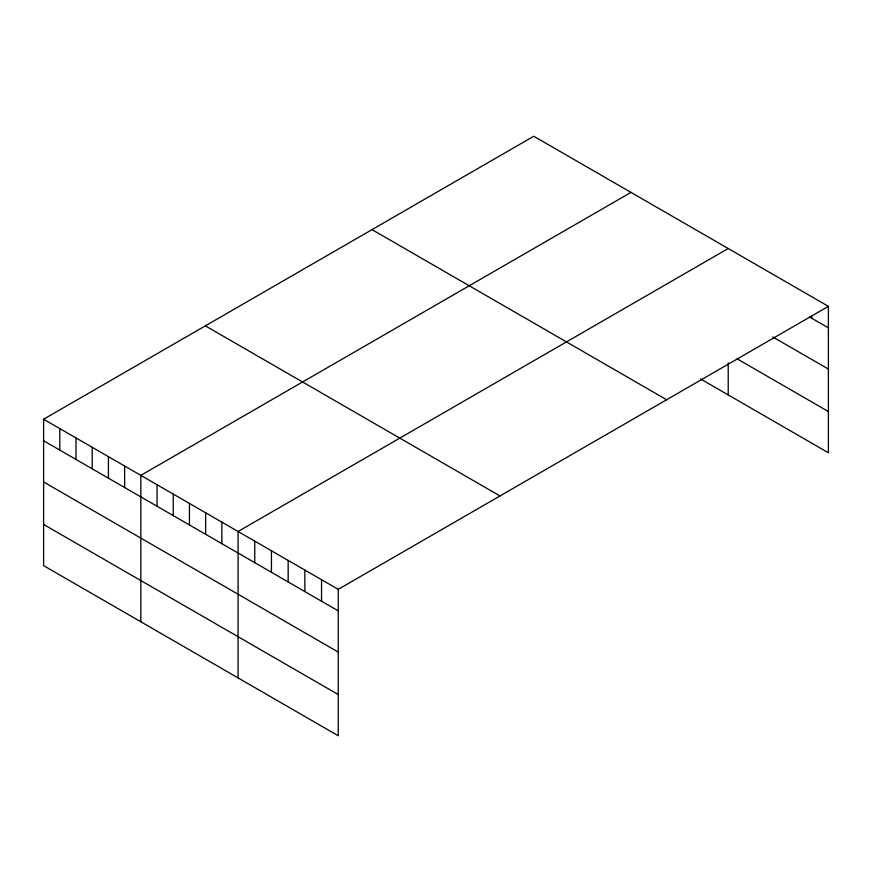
<?xml version="1.0" encoding="UTF-8"?>
<svg xmlns="http://www.w3.org/2000/svg" width="872" height="872" viewBox="0 0 872 872"><rect width="100%" height="100%" fill="white"/><g stroke="black" fill="none" stroke-linecap="round" stroke-linejoin="round"><path stroke-width="1.31" d="M43.6 419.236L338.238 589.341L338.238 735.75L43.6 565.645L43.6 419.236L533.762 136.25L828.4 306.355L828.4 452.764L700.445 378.884M630.99 192.385L140.828 475.371L140.828 621.78M728.218 248.52L238.067 531.506L238.067 677.915M338.238 589.341L828.4 306.355M809.478 316.95L828.4 327.872M772.745 336.952L828.4 369.085M737.123 358.85L828.4 411.551M372.006 229.63L666.644 399.747M205.356 325.856L499.994 495.961M43.6 440.752L338.238 610.858M43.6 481.965L338.238 652.071M43.6 524.432L338.238 694.537M811.701 315.544L811.701 318.226M728.218 362.73L728.218 394.929M321.55 579.706L321.55 601.222M304.851 570.07L304.851 591.587M288.152 560.423L288.152 581.94M271.454 550.788L271.454 572.304M254.755 541.152L254.755 562.658M221.859 522.154L221.859 543.67M205.65 512.801L205.65 534.307M189.442 503.438L189.442 524.955M173.245 494.086L173.245 515.603M157.036 484.734L157.036 506.24M124.631 466.019L124.631 487.535M108.422 456.666L108.422 478.172M92.214 447.303L92.214 468.82M76.006 437.951L76.006 459.468M59.808 428.588L59.808 450.105"/></g></svg>
